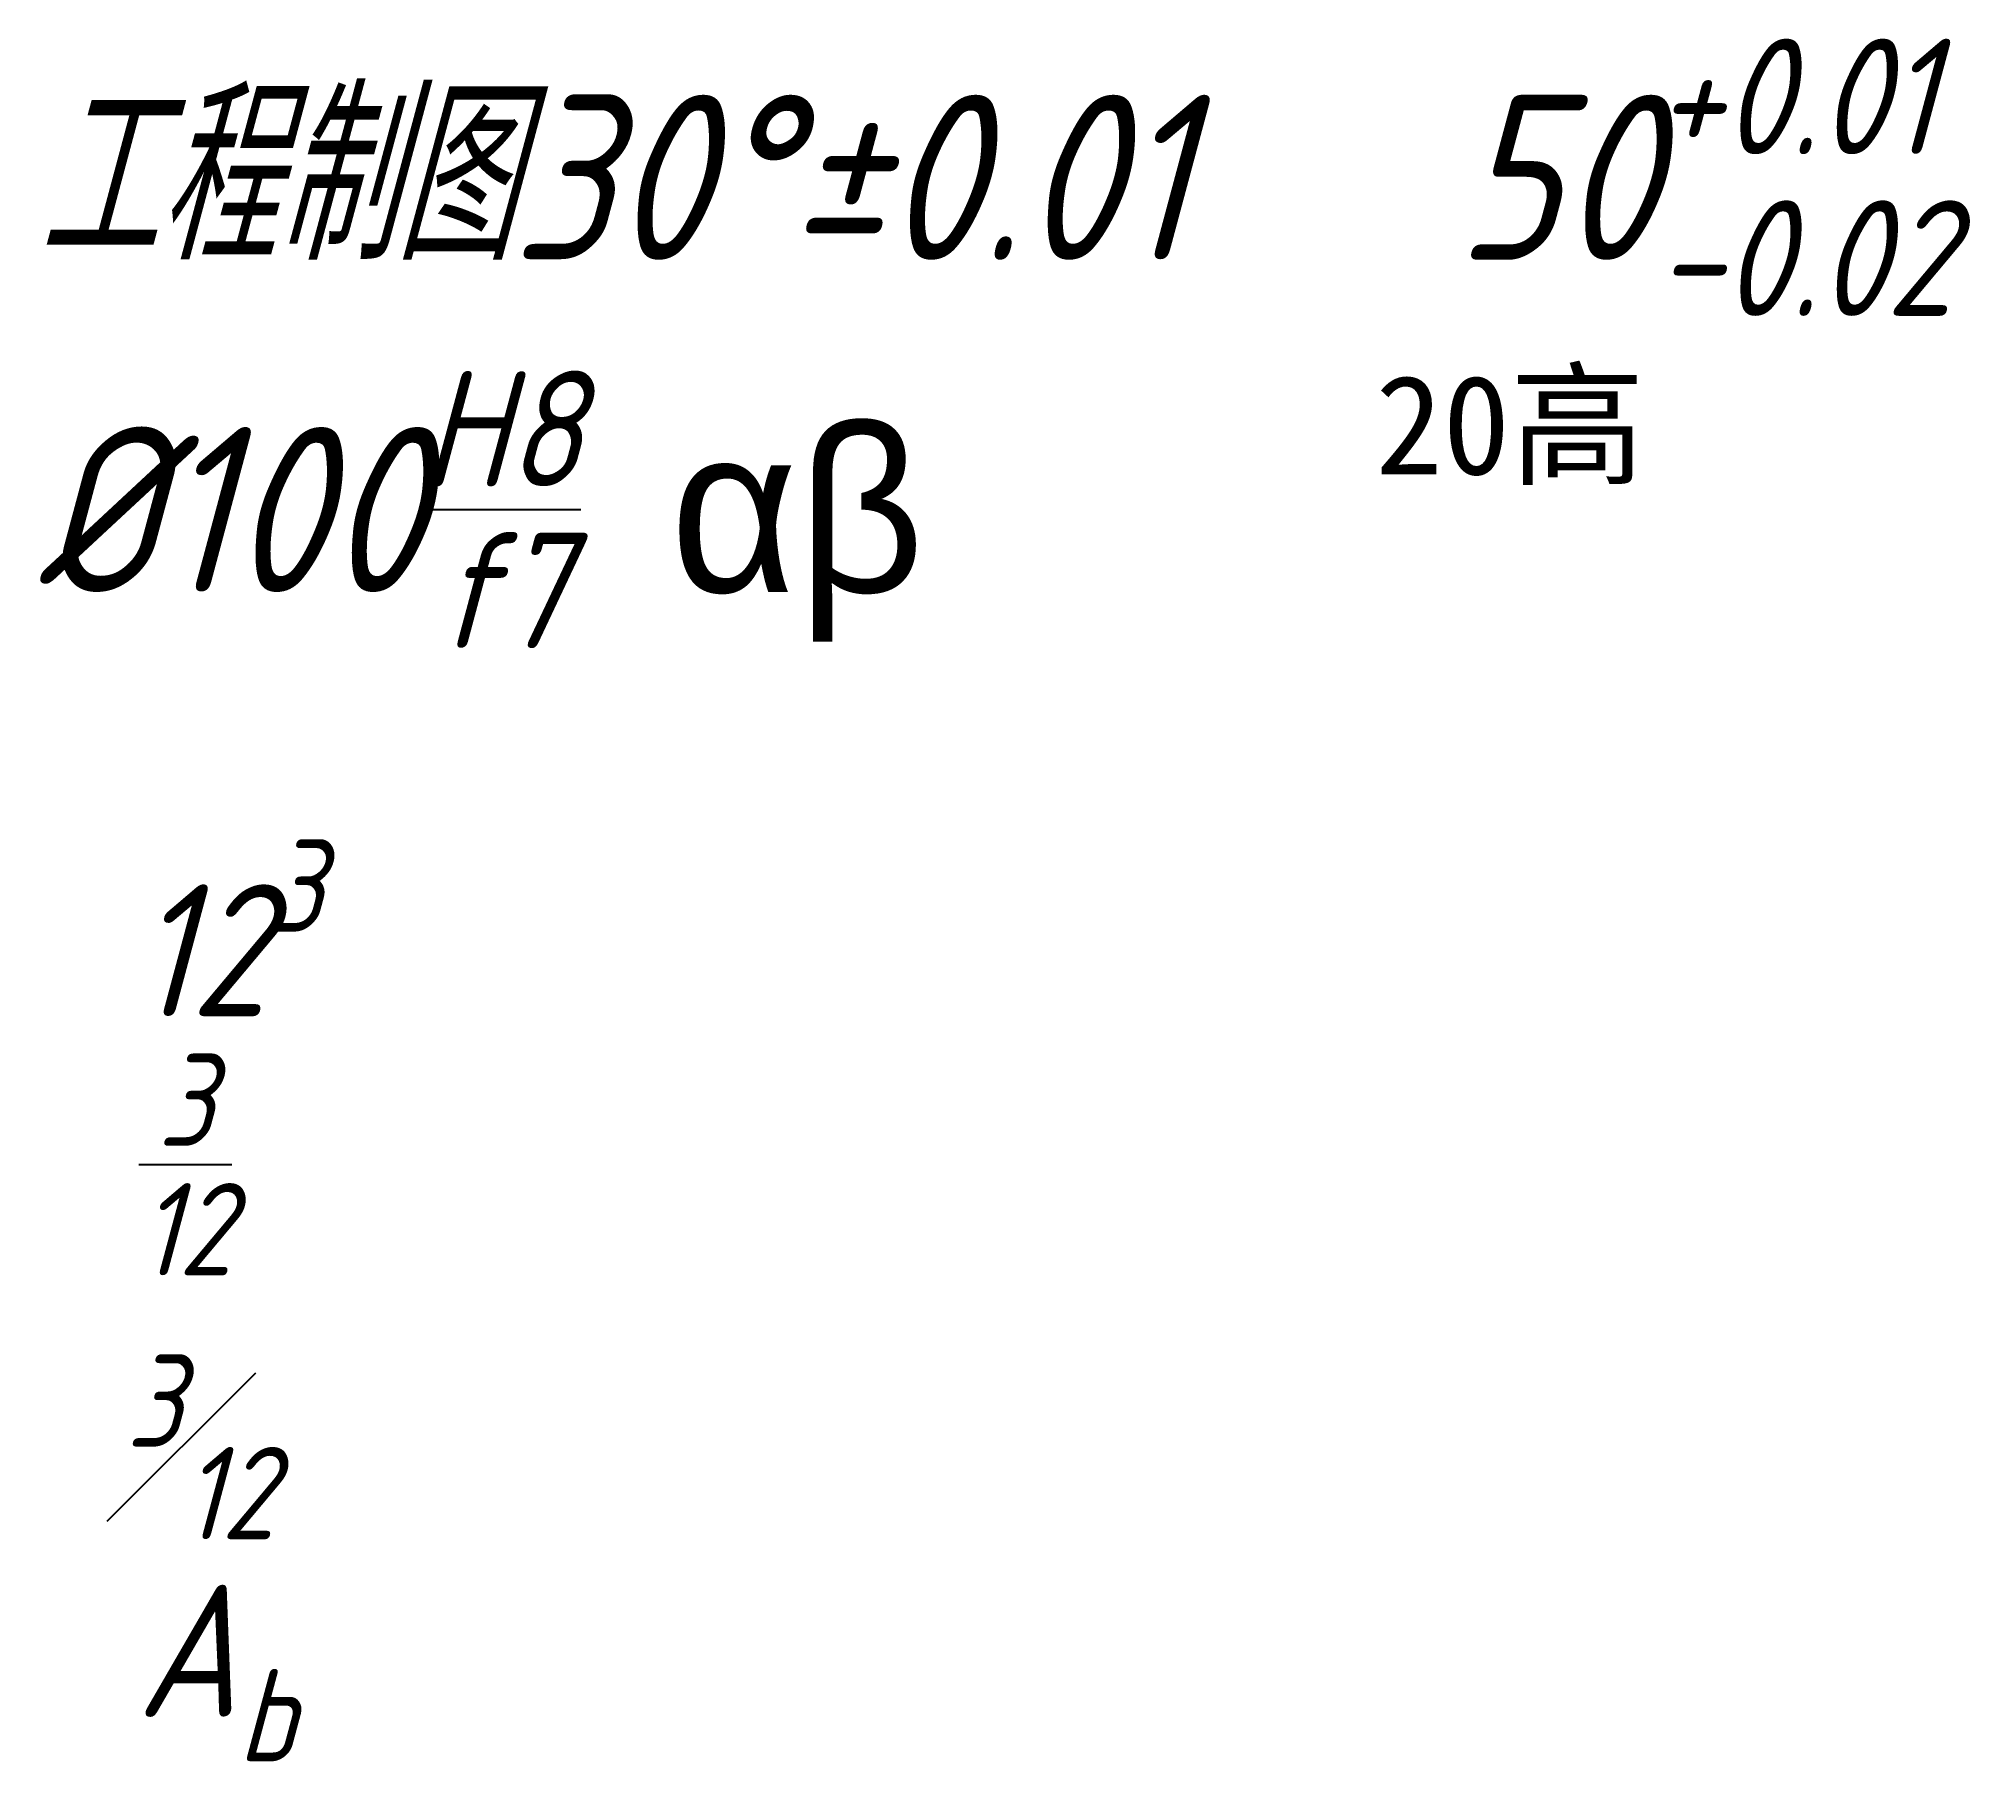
# Model space of a CAD drawing. Header units: millimetres. Extents: x 93 to 386, y 17 to 278.
import ezdxf

# ---------------------------------------------------------------- set-up
doc = ezdxf.new("R2010")
doc.units = ezdxf.units.MM
doc.styles.add('样式 1', font='gbeitc.shx', dxfattribs={"bigfont": 'gbcbig.shx'})
doc.styles.add('样式 2', font='SimSun.ttf')

msp = doc.modelspace()

# ---------------------------------------------------------------- texts
at = {"color": 1, "style": '样式 2'}
msp.add_text('20高', height=15, dxfattribs=at).set_placement((295.94, 211.58))
at = {"attachment_point": 1, "style": '样式 1'}
for s, insert, char_height, width in [('\\A1;工程制图30%%d%%p0.01   50{\\H0.7x;\\S+0.01^ -0.02;}\\P%%c100{\\H0.7x;\\SH8/f7;} {\\fSymbol|b0|i0|c2|p16;ab}', (93.08, 277.6), 25, 397.6845), ('\\A1;12{\\H0.7x;\\S3^ ;}', (107.8, 156.26), 20, 206.9774), ('\\A1;{\\H0.7x;\\S3/12;}', (108.57, 123.8), 20, 149.8053), ('\\A1;{\\H0.7x;\\S3#12;}', (106.65, 78.22), 20, 143.2921), ('\\A1;A{\\H0.7x;\\S^ b;}', (108.19, 43.35), 20, 71.646)]:
    msp.add_mtext(s, dxfattribs=dict(at, insert=insert, char_height=char_height, width=width))

doc.saveas('drawing.dxf')
